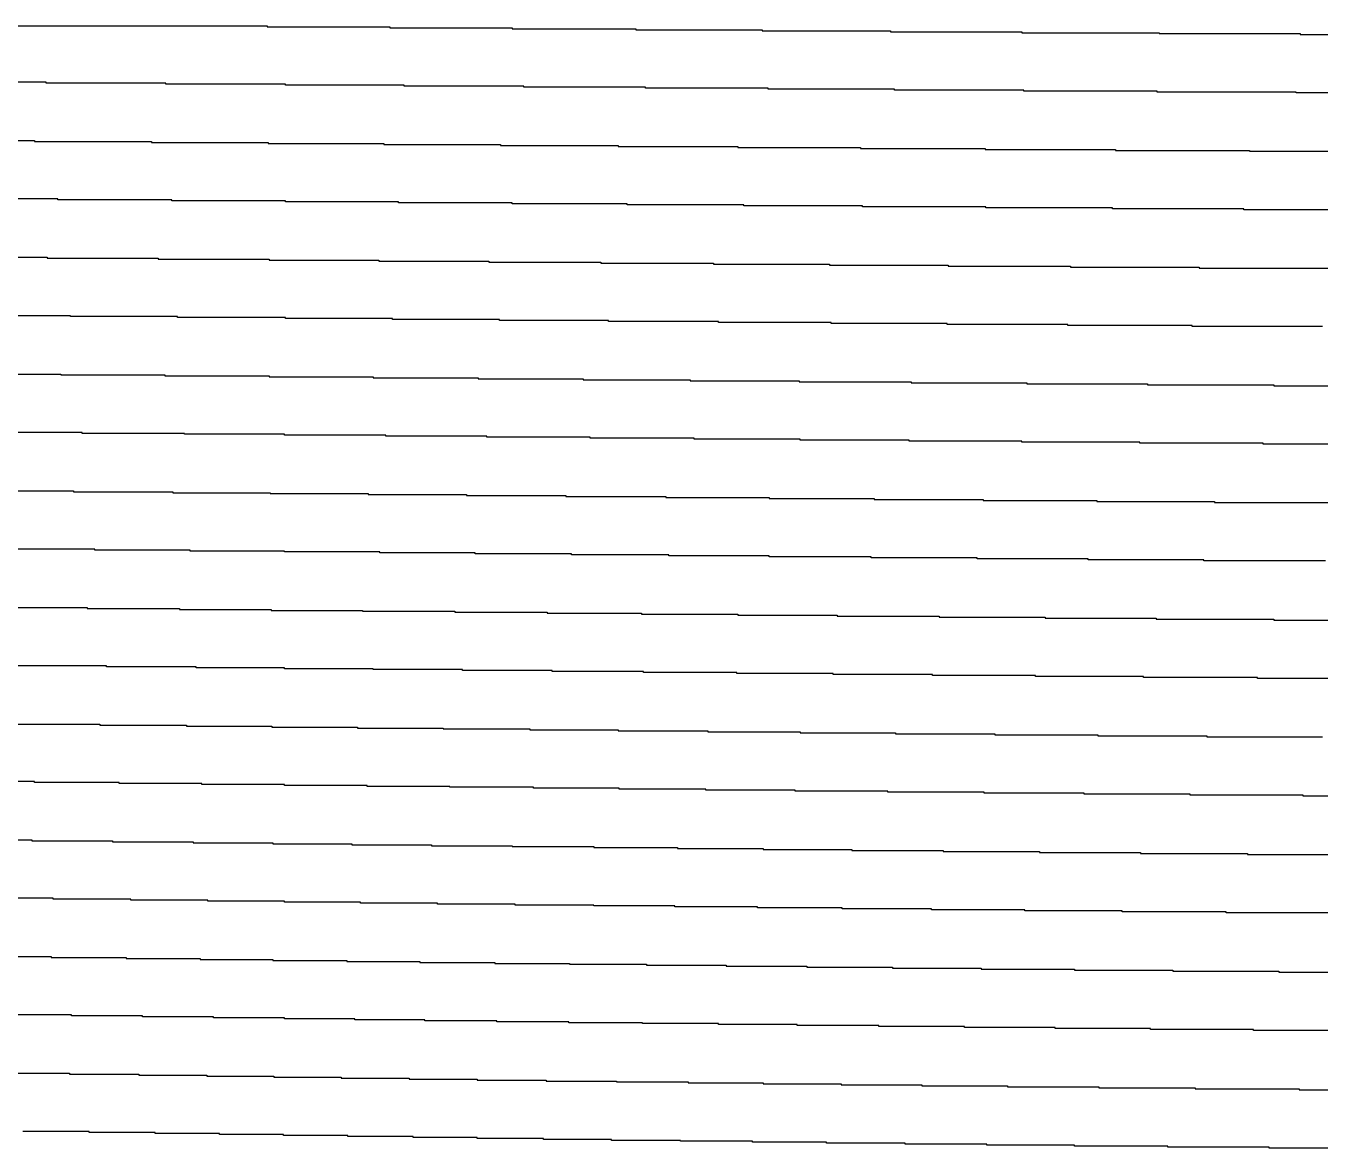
# Model space of a CAD drawing. Extents: x 600 to 5400, y 600 to 5400.
# Drawn here: x 2739 to 4070, y 4246 to 5400 of the extents above; entities that cross this region are included whole.
import ezdxf

# ---------------------------------------------------------------- set-up
doc = ezdxf.new("R2010")
doc.units = 0
doc.layers.add('LG_12_W1000_ZP600_INV_LG', color=5, linetype='CONTINUOUS')

msp = doc.modelspace()

# ---------------------------------------------------------------- linework, layer by layer
at = {"layer": 'LG_12_W1000_ZP600_INV_LG'}
for points in [[(600, 5400), (2987, 5400), (2987, 5399), (3113, 5399), (3113, 5398), (3239, 5398), (3239, 5397), (3366, 5397), (3366, 5396), (3496, 5396), (3496, 5395), (3628, 5395), (3628, 5394), (3763, 5394), (3763, 5393), (3904, 5393), (3904, 5392), (4049, 5392), (4049, 5391), (4202, 5391)], [(4195, 5331), (4045, 5331), (4045, 5332), (3902, 5332), (3902, 5333), (3765, 5333), (3765, 5334), (3632, 5334), (3632, 5335), (3502, 5335), (3502, 5336), (3376, 5336), (3376, 5337), (3251, 5337), (3251, 5338), (3128, 5338), (3128, 5339), (3006, 5339), (3006, 5340), (2883, 5340), (2883, 5341), (2760, 5341), (2760, 5342), (2635, 5342)], [(2626, 5282), (2748, 5282), (2748, 5281), (2868, 5281), (2868, 5280), (2988, 5280), (2988, 5279), (3107, 5279), (3107, 5278), (3227, 5278), (3227, 5277), (3348, 5277), (3348, 5276), (3471, 5276), (3471, 5275), (3597, 5275), (3597, 5274), (3725, 5274), (3725, 5273), (3859, 5273), (3859, 5272), (3997, 5272), (3997, 5271), (4142, 5271)], [(4134, 5211), (3991, 5211), (3991, 5212), (3856, 5212), (3856, 5213), (3726, 5213), (3726, 5214), (3599, 5214), (3599, 5215), (3477, 5215), (3477, 5216), (3357, 5216), (3357, 5217), (3239, 5217), (3239, 5218), (3122, 5218), (3122, 5219), (3006, 5219), (3006, 5220), (2889, 5220), (2889, 5221), (2772, 5221), (2772, 5222), (2654, 5222)], [(2646, 5162), (2761, 5162), (2761, 5161), (2875, 5161), (2875, 5160), (2989, 5160), (2989, 5159), (3102, 5159), (3102, 5158), (3215, 5158), (3215, 5157), (3330, 5157), (3330, 5156), (3446, 5156), (3446, 5155), (3565, 5155), (3565, 5154), (3687, 5154), (3687, 5153), (3813, 5153), (3813, 5152), (3945, 5152), (3945, 5151), (4082, 5151)], [(4072, 5091), (3938, 5091), (3938, 5092), (3810, 5092), (3810, 5093), (3686, 5093), (3686, 5094), (3567, 5094), (3567, 5095), (3451, 5095), (3451, 5096), (3338, 5096), (3338, 5097), (3226, 5097), (3226, 5098), (3116, 5098), (3116, 5099), (3006, 5099), (3006, 5100), (2895, 5100), (2895, 5101), (2785, 5101), (2785, 5102), (2673, 5102)], [(2666, 5042), (2775, 5042), (2775, 5041), (2882, 5041), (2882, 5040), (2989, 5040), (2989, 5039), (3096, 5039), (3096, 5038), (3204, 5038), (3204, 5037), (3312, 5037), (3312, 5036), (3422, 5036), (3422, 5035), (3534, 5035), (3534, 5034), (3649, 5034), (3649, 5033), (3768, 5033), (3768, 5032), (3892, 5032), (3892, 5031), (4022, 5031), (4022, 5030), (4158, 5030)], [(4144, 4970), (4011, 4970), (4011, 4971), (3884, 4971), (3884, 4972), (3763, 4972), (3763, 4973), (3647, 4973), (3647, 4974), (3535, 4974), (3535, 4975), (3426, 4975), (3426, 4976), (3319, 4976), (3319, 4977), (3213, 4977), (3213, 4978), (3109, 4978), (3109, 4979), (3005, 4979), (3005, 4980), (2902, 4980), (2902, 4981), (2797, 4981), (2797, 4982), (2691, 4982)], [(2685, 4922), (2788, 4922), (2788, 4921), (2890, 4921), (2890, 4920), (2990, 4920), (2990, 4919), (3091, 4919), (3091, 4918), (3192, 4918), (3192, 4917), (3294, 4917), (3294, 4916), (3397, 4916), (3397, 4915), (3503, 4915), (3503, 4914), (3611, 4914), (3611, 4913), (3723, 4913), (3723, 4912), (3840, 4912), (3840, 4911), (3961, 4911), (3961, 4910), (4090, 4910)], [(4075, 4850), (3950, 4850), (3950, 4851), (3831, 4851), (3831, 4852), (3717, 4852), (3717, 4853), (3608, 4853), (3608, 4854), (3503, 4854), (3503, 4855), (3400, 4855), (3400, 4856), (3300, 4856), (3300, 4857), (3201, 4857), (3201, 4858), (3103, 4858), (3103, 4859), (3005, 4859), (3005, 4860), (2908, 4860), (2908, 4861), (2810, 4861), (2810, 4862), (2710, 4862)], [(2705, 4802), (2802, 4802), (2802, 4801), (2897, 4801), (2897, 4800), (2991, 4800), (2991, 4799), (3085, 4799), (3085, 4798), (3180, 4798), (3180, 4797), (3275, 4797), (3275, 4796), (3372, 4796), (3372, 4795), (3471, 4795), (3471, 4794), (3573, 4794), (3573, 4793), (3678, 4793), (3678, 4792), (3787, 4792), (3787, 4791), (3901, 4791), (3901, 4790), (4022, 4790), (4022, 4789), (4149, 4789)], [(4130, 4729), (4005, 4729), (4005, 4730), (3888, 4730), (3888, 4731), (3777, 4731), (3777, 4732), (3671, 4732), (3671, 4733), (3569, 4733), (3569, 4734), (3470, 4734), (3470, 4735), (3374, 4735), (3374, 4736), (3280, 4736), (3280, 4737), (3188, 4737), (3188, 4738), (3096, 4738), (3096, 4739), (3005, 4739), (3005, 4740), (2914, 4740), (2914, 4741), (2822, 4741), (2822, 4742), (2729, 4742)], [(2725, 4682), (2815, 4682), (2815, 4681), (2904, 4681), (2904, 4680), (2992, 4680), (2992, 4679), (3080, 4679), (3080, 4678), (3168, 4678), (3168, 4677), (3257, 4677), (3257, 4676), (3348, 4676), (3348, 4675), (3440, 4675), (3440, 4674), (3535, 4674), (3535, 4673), (3633, 4673), (3633, 4672), (3735, 4672), (3735, 4671), (3841, 4671), (3841, 4670), (3953, 4670), (3953, 4669), (4072, 4669)], [(4176, 4608), (4052, 4608), (4052, 4609), (3936, 4609), (3936, 4610), (3827, 4610), (3827, 4611), (3724, 4611), (3724, 4612), (3625, 4612), (3625, 4613), (3530, 4613), (3530, 4614), (3438, 4614), (3438, 4615), (3349, 4615), (3349, 4616), (3261, 4616), (3261, 4617), (3175, 4617), (3175, 4618), (3090, 4618), (3090, 4619), (3005, 4619), (3005, 4620), (2920, 4620), (2920, 4621), (2835, 4621), (2835, 4622), (2748, 4622), (2748, 4623), (2660, 4623)], [(2660, 4563), (2745, 4563), (2745, 4562), (2828, 4562), (2828, 4561), (2911, 4561), (2911, 4560), (2993, 4560), (2993, 4559), (3074, 4559), (3074, 4558), (3156, 4558), (3156, 4557), (3239, 4557), (3239, 4556), (3323, 4556), (3323, 4555), (3409, 4555), (3409, 4554), (3497, 4554), (3497, 4553), (3588, 4553), (3588, 4552), (3682, 4552), (3682, 4551), (3781, 4551), (3781, 4550), (3885, 4550), (3885, 4549), (3995, 4549), (3995, 4548), (4113, 4548)], [(4088, 4488), (3973, 4488), (3973, 4489), (3866, 4489), (3866, 4490), (3766, 4490), (3766, 4491), (3670, 4491), (3670, 4492), (3578, 4492), (3578, 4493), (3491, 4493), (3491, 4494), (3406, 4494), (3406, 4495), (3323, 4495), (3323, 4496), (3242, 4496), (3242, 4497), (3162, 4497), (3162, 4498), (3083, 4498), (3083, 4499), (3005, 4499), (3005, 4500), (2926, 4500), (2926, 4501), (2847, 4501), (2847, 4502), (2767, 4502), (2767, 4503), (2685, 4503)], [(2686, 4443), (2765, 4443), (2765, 4442), (2842, 4442), (2842, 4441), (2918, 4441), (2918, 4440), (2993, 4440), (2993, 4439), (3069, 4439), (3069, 4438), (3144, 4438), (3144, 4437), (3221, 4437), (3221, 4436), (3298, 4436), (3298, 4435), (3377, 4435), (3377, 4434), (3459, 4434), (3459, 4433), (3542, 4433), (3542, 4432), (3630, 4432), (3630, 4431), (3721, 4431), (3721, 4430), (3817, 4430), (3817, 4429), (3918, 4429), (3918, 4428), (4027, 4428), (4027, 4427), (4144, 4427)], [(4114, 4367), (4001, 4367), (4001, 4368), (3895, 4368), (3895, 4369), (3797, 4369), (3797, 4370), (3704, 4370), (3704, 4371), (3616, 4371), (3616, 4372), (3532, 4372), (3532, 4373), (3451, 4373), (3451, 4374), (3373, 4374), (3373, 4375), (3297, 4375), (3297, 4376), (3223, 4376), (3223, 4377), (3149, 4377), (3149, 4378), (3077, 4378), (3077, 4379), (3005, 4379), (3005, 4380), (2932, 4380), (2932, 4381), (2859, 4381), (2859, 4382), (2786, 4382), (2786, 4383), (2711, 4383)], [(2712, 4323), (2784, 4323), (2784, 4322), (2855, 4322), (2855, 4321), (2925, 4321), (2925, 4320), (2994, 4320), (2994, 4319), (3063, 4319), (3063, 4318), (3133, 4318), (3133, 4317), (3203, 4317), (3203, 4316), (3274, 4316), (3274, 4315), (3346, 4315), (3346, 4314), (3420, 4314), (3420, 4313), (3497, 4313), (3497, 4312), (3577, 4312), (3577, 4311), (3660, 4311), (3660, 4310), (3748, 4310), (3748, 4309), (3842, 4309), (3842, 4308), (3941, 4308), (3941, 4307), (4048, 4307), (4048, 4306), (4165, 4306)], [(4129, 4246), (4017, 4246), (4017, 4247), (3913, 4247), (3913, 4248), (3817, 4248), (3817, 4249), (3727, 4249), (3727, 4250), (3643, 4250), (3643, 4251), (3562, 4251), (3562, 4252), (3486, 4252), (3486, 4253), (3412, 4253), (3412, 4254), (3341, 4254), (3341, 4255), (3271, 4255), (3271, 4256), (3203, 4256), (3203, 4257), (3137, 4257), (3137, 4258), (3070, 4258), (3070, 4259), (3004, 4259), (3004, 4260), (2938, 4260), (2938, 4261), (2872, 4261), (2872, 4262), (2804, 4262), (2804, 4263), (2736, 4263)]]:
    msp.add_lwpolyline(points, dxfattribs=at)

doc.saveas('drawing.dxf')
